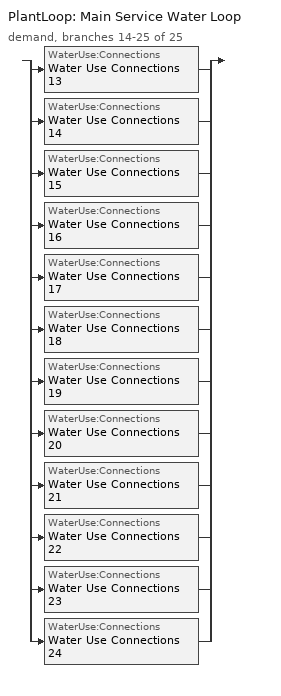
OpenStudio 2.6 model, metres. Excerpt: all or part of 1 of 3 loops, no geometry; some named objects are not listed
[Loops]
PlantLoop 'Main Service Water Loop'
 demand, branches 14-25 of 25: split
  | WaterUse:Connections 'Water Use Connections 13'
  | WaterUse:Connections 'Water Use Connections 14'
  | WaterUse:Connections 'Water Use Connections 15'
  | WaterUse:Connections 'Water Use Connections 16'
  | WaterUse:Connections 'Water Use Connections 17'
  | WaterUse:Connections 'Water Use Connections 18'
  | WaterUse:Connections 'Water Use Connections 19'
  | WaterUse:Connections 'Water Use Connections 20'
  | WaterUse:Connections 'Water Use Connections 21'
  | WaterUse:Connections 'Water Use Connections 22'
  | WaterUse:Connections 'Water Use Connections 23'
  | WaterUse:Connections 'Water Use Connections 24'
[WaterUse:Connections]
Name | Water Use Equipment Name 1
Water Use Connections 13 | M s2 apartment Service Water Use 0.15gal/min
Water Use Connections 14 | M se apartment Service Water Use 0.15gal/min
Water Use Connections 15 | M sw apartment Service Water Use 0.15gal/min
Water Use Connections 16 | Office Service Water Use 0.07gal/min
Water Use Connections 17 | T n1 apartment Service Water Use 0.15gal/min
Water Use Connections 18 | T n2 apartment Service Water Use 0.15gal/min
Water Use Connections 19 | T ne apartment Service Water Use 0.15gal/min
Water Use Connections 20 | T nw apartment Service Water Use 0.15gal/min
Water Use Connections 21 | T s1 apartment Service Water Use 0.15gal/min
Water Use Connections 22 | T s2 apartment Service Water Use 0.15gal/min
Water Use Connections 23 | T se apartment Service Water Use 0.15gal/min
Water Use Connections 24 | T sw apartment Service Water Use 0.15gal/min
[WaterUse:Equipment:Definition]
Name | Peak Flow Rate {m3/s} | Target Temperature Schedule | Sensible Fraction Schedule | Latent Fraction Schedule
M s2 apartment Service Water Use Def 0.15gal/min | 9.37425e-06 | Schedule Ruleset 41 | Schedule Ruleset 39 | Schedule Ruleset 40
M se apartment Service Water Use Def 0.15gal/min | 9.37425e-06 | Schedule Ruleset 44 | Schedule Ruleset 42 | Schedule Ruleset 43
M sw apartment Service Water Use Def 0.15gal/min | 9.37425e-06 | Schedule Ruleset 47 | Schedule Ruleset 45 | Schedule Ruleset 46
Office Service Water Use Def 0.07gal/min | 4.21841e-06 | Schedule Ruleset 50 | Schedule Ruleset 48 | Schedule Ruleset 49
T n1 apartment Service Water Use Def 0.15gal/min | 9.37425e-06 | Schedule Ruleset 53 | Schedule Ruleset 51 | Schedule Ruleset 52
T n2 apartment Service Water Use Def 0.15gal/min | 9.37425e-06 | Schedule Ruleset 56 | Schedule Ruleset 54 | Schedule Ruleset 55
T ne apartment Service Water Use Def 0.15gal/min | 9.37425e-06 | Schedule Ruleset 59 | Schedule Ruleset 57 | Schedule Ruleset 58
T nw apartment Service Water Use Def 0.15gal/min | 9.37425e-06 | Schedule Ruleset 62 | Schedule Ruleset 60 | Schedule Ruleset 61
T s1 apartment Service Water Use Def 0.15gal/min | 9.37425e-06 | Schedule Ruleset 65 | Schedule Ruleset 63 | Schedule Ruleset 64
T s2 apartment Service Water Use Def 0.15gal/min | 9.37425e-06 | Schedule Ruleset 68 | Schedule Ruleset 66 | Schedule Ruleset 67
T se apartment Service Water Use Def 0.15gal/min | 9.37425e-06 | Schedule Ruleset 71 | Schedule Ruleset 69 | Schedule Ruleset 70
T sw apartment Service Water Use Def 0.15gal/min | 9.37425e-06 | Schedule Ruleset 74 | Schedule Ruleset 72 | Schedule Ruleset 73
[WaterUse:Equipment]
Name | Water Use Equipment Definition | Space | Flow Rate Fraction Schedule
M s2 apartment Service Water Use 0.15gal/min | M s2 apartment Service Water Use Def 0.15gal/min | M S2 Apartment | NECB-G-Service Water Heating
M se apartment Service Water Use 0.15gal/min | M se apartment Service Water Use Def 0.15gal/min | M SE Apartment | NECB-G-Service Water Heating
M sw apartment Service Water Use 0.15gal/min | M sw apartment Service Water Use Def 0.15gal/min | M SW Apartment | NECB-G-Service Water Heating
Office Service Water Use 0.07gal/min | Office Service Water Use Def 0.07gal/min | Office | NECB-C-Service Water Heating
T n1 apartment Service Water Use 0.15gal/min | T n1 apartment Service Water Use Def 0.15gal/min | T N1 Apartment | NECB-G-Service Water Heating
T n2 apartment Service Water Use 0.15gal/min | T n2 apartment Service Water Use Def 0.15gal/min | T N2 Apartment | NECB-G-Service Water Heating
T ne apartment Service Water Use 0.15gal/min | T ne apartment Service Water Use Def 0.15gal/min | T NE Apartment | NECB-G-Service Water Heating
T nw apartment Service Water Use 0.15gal/min | T nw apartment Service Water Use Def 0.15gal/min | T NW Apartment | NECB-G-Service Water Heating
T s1 apartment Service Water Use 0.15gal/min | T s1 apartment Service Water Use Def 0.15gal/min | T S1 Apartment | NECB-G-Service Water Heating
T s2 apartment Service Water Use 0.15gal/min | T s2 apartment Service Water Use Def 0.15gal/min | T S2 Apartment | NECB-G-Service Water Heating
T se apartment Service Water Use 0.15gal/min | T se apartment Service Water Use Def 0.15gal/min | T SE Apartment | NECB-G-Service Water Heating
T sw apartment Service Water Use 0.15gal/min | T sw apartment Service Water Use Def 0.15gal/min | T SW Apartment | NECB-G-Service Water Heating
[Schedule:Ruleset]
Name | Default Day Schedule
NECB-G-Service Water Heating | NECB-G-Service Water Heating Default
Schedule Ruleset 39 | Schedule Day 42
Schedule Ruleset 40 | Schedule Day 43
Schedule Ruleset 41 | Schedule Day 44
Schedule Ruleset 42 | Schedule Day 45
Schedule Ruleset 43 | Schedule Day 46
Schedule Ruleset 44 | Schedule Day 47
Schedule Ruleset 45 | Schedule Day 48
Schedule Ruleset 46 | Schedule Day 49
Schedule Ruleset 47 | Schedule Day 50
Schedule Ruleset 48 | Schedule Day 51
Schedule Ruleset 49 | Schedule Day 52
Schedule Ruleset 50 | Schedule Day 53
NECB-C-Service Water Heating | NECB-C-Service Water Heating Default
Schedule Ruleset 51 | Schedule Day 54
Schedule Ruleset 52 | Schedule Day 55
Schedule Ruleset 53 | Schedule Day 56
Schedule Ruleset 54 | Schedule Day 57
Schedule Ruleset 55 | Schedule Day 58
Schedule Ruleset 56 | Schedule Day 59
Schedule Ruleset 57 | Schedule Day 60
Schedule Ruleset 58 | Schedule Day 61
Schedule Ruleset 59 | Schedule Day 62
Schedule Ruleset 60 | Schedule Day 63
Schedule Ruleset 61 | Schedule Day 64
Schedule Ruleset 62 | Schedule Day 65
Schedule Ruleset 63 | Schedule Day 66
Schedule Ruleset 64 | Schedule Day 67
Schedule Ruleset 65 | Schedule Day 68
Schedule Ruleset 66 | Schedule Day 69
Schedule Ruleset 67 | Schedule Day 70
Schedule Ruleset 68 | Schedule Day 71
Schedule Ruleset 69 | Schedule Day 72
Schedule Ruleset 70 | Schedule Day 73
Schedule Ruleset 71 | Schedule Day 74
Schedule Ruleset 72 | Schedule Day 75
Schedule Ruleset 73 | Schedule Day 76
Schedule Ruleset 74 | Schedule Day 77
[Schedule:Day]
NECB-G-Service Water Heating Default; NECB-G-Service Water Heating Default|Wkdy Day: 1, 0, 0.1, 6, 0, 0.05, 7, 0, 0.2, 8, 0, 0.8, 9, 0, 0.7, 10, 0, 0.5, 11, 0, 0.4, 14, 0, 0.2, 15, 0, 0.3, 17, 0, 0.5, 19, 0, 0.7, 21, 0, 0.4, 23, 0, 0.2, 24, 0, 0.1
NECB-G-Service Water Heating Sat Day: 1, 0, 0.1, 7, 0, 0.05, 8, 0, 0.2, 11, 0, 0.5, 15, 0, 0.3, 16, 0, 0.7, 17, 0, 0.9, 19, 0, 0.7, 20, 0, 0.6, 21, 0, 0.5, 22, 0, 0.4, 23, 0, 0.3, 24, 0, 0.2
NECB-G-Service Water Heating Sun|Hol Day: 1, 0, 0.1, 8, 0, 0.05, 9, 0, 0.2, 11, 0, 0.3, 13, 0, 0.2, 14, 0, 0.3, 15, 0, 0.4, 16, 0, 0.5, 17, 0, 0.6, 18, 0, 0.7, 19, 0, 0.4, 20, 0, 0.3, 24, 0, 0.2
Schedule Day 42; Schedule Day 45; Schedule Day 48; Schedule Day 51; Schedule Day 54; Schedule Day 57; Schedule Day 60; Schedule Day 63; Schedule Day 66; Schedule Day 69; Schedule Day 72; Schedule Day 75: 24, 0, 0.2
Schedule Day 43; Schedule Day 46; Schedule Day 49; Schedule Day 52; Schedule Day 55; Schedule Day 58; Schedule Day 61; Schedule Day 64; Schedule Day 67; Schedule Day 70; Schedule Day 73; Schedule Day 76: 24, 0, 0.05
Schedule Day 44; Schedule Day 47; Schedule Day 50; Schedule Day 53; Schedule Day 56; Schedule Day 59; Schedule Day 62; Schedule Day 65; Schedule Day 68; Schedule Day 71; Schedule Day 74; Schedule Day 77: 24, 0, 60
NECB-C-Service Water Heating Default; NECB-C-Service Water Heating Default|Wkdy Day: 8, 0, 0.05, 9, 0, 0.1, 10, 0, 0.2, 11, 0, 0.3, 12, 0, 0.4, 16, 0, 0.8, 17, 0, 0.6, 18, 0, 0.4, 19, 0, 0.3, 21, 0, 0.2, 24, 0, 0.05
NECB-C-Service Water Heating Sat Day: 8, 0, 0.05, 9, 0, 0.1, 10, 0, 0.2, 11, 0, 0.3, 12, 0, 0.5, 16, 0, 0.9, 17, 0, 0.7, 18, 0, 0.5, 19, 0, 0.3, 21, 0, 0.2, 24, 0, 0.05
NECB-C-Service Water Heating Sun|Hol Day: 8, 0, 0.05, 9, 0, 0.1, 10, 0, 0.2, 11, 0, 0.3, 12, 0, 0.5, 17, 0, 0.9, 18, 0, 0.5, 19, 0, 0.3, 24, 0, 0.05
[Schedule:Rule] Date Specification Type=DateRange; Start Month=1; Start Day=1; End Month=12; End Day=31
Name | Schedule Ruleset | Rule Order | Day Schedule | Apply Monday | Apply Tuesday | Apply Wednesday | Apply Thursday | Apply Friday | Apply Saturday | Apply Sunday
Schedule Rule 32 | NECB-G-Service Water Heating | 2 | NECB-G-Service Water Heating Default|Wkdy Day | Yes | Yes | Yes | Yes | Yes
Schedule Rule 33 | NECB-G-Service Water Heating | 1 | NECB-G-Service Water Heating Sat Day |  |  |  |  |  | Yes
Schedule Rule 34 | NECB-G-Service Water Heating | 0 | NECB-G-Service Water Heating Sun|Hol Day |  |  |  |  |  |  | Yes
Schedule Rule 35 | NECB-C-Service Water Heating | 2 | NECB-C-Service Water Heating Default|Wkdy Day | Yes | Yes | Yes | Yes | Yes
Schedule Rule 36 | NECB-C-Service Water Heating | 1 | NECB-C-Service Water Heating Sat Day |  |  |  |  |  | Yes
Schedule Rule 37 | NECB-C-Service Water Heating | 0 | NECB-C-Service Water Heating Sun|Hol Day |  |  |  |  |  |  | Yes
